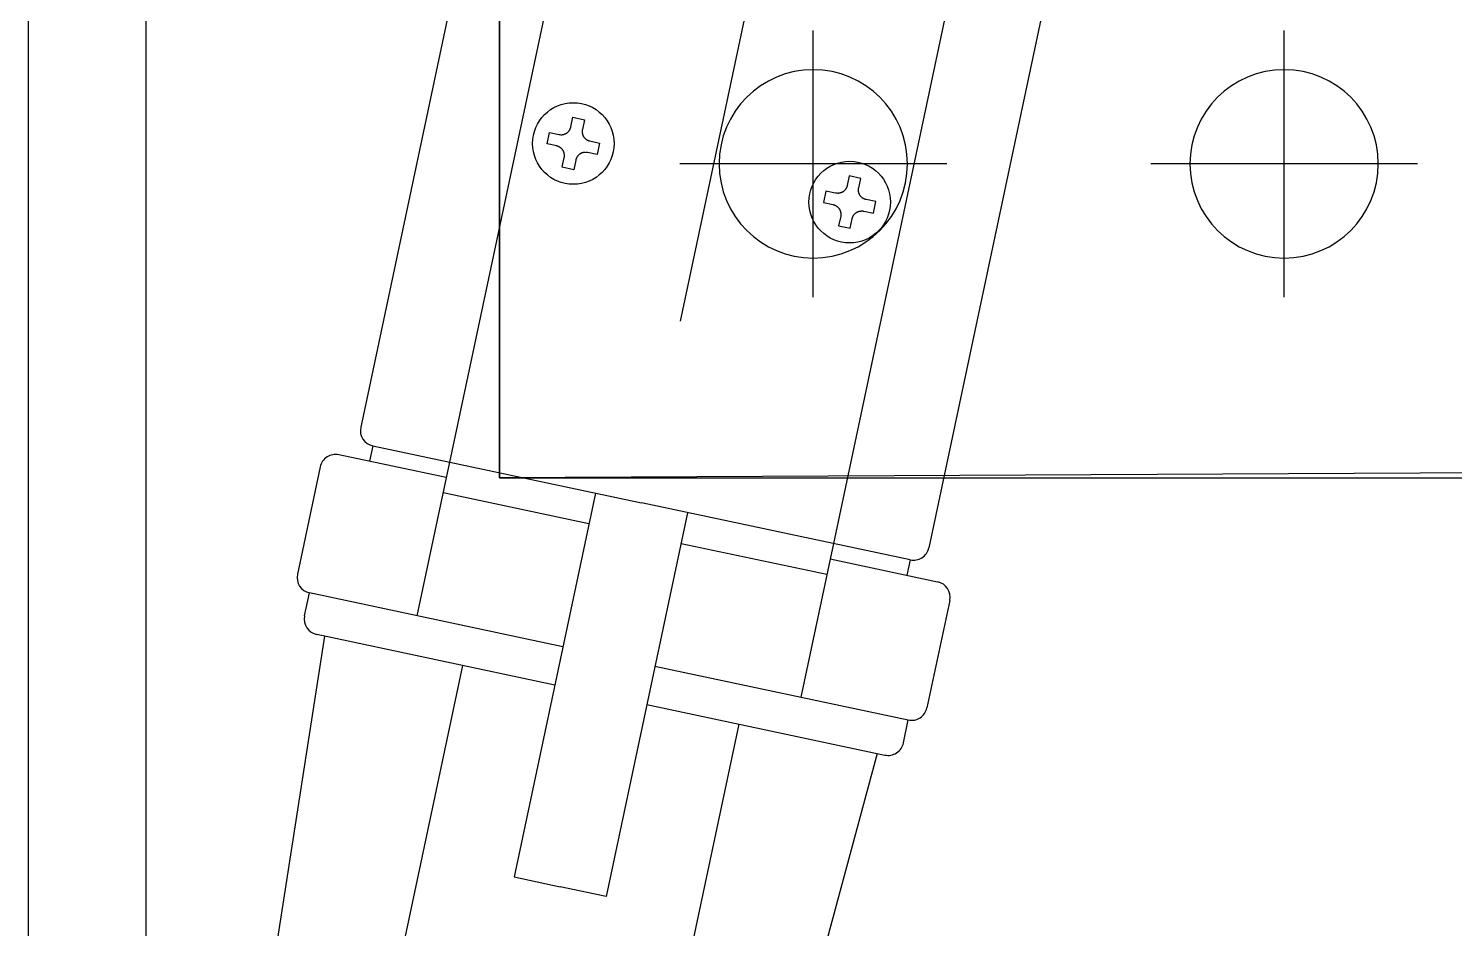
# Model space of a CAD drawing. Extents: x -668440 to 1010955, y -1678500 to 210463.
# Drawn here: x -485371 to -483553, y -1000897 to -999750 of the extents above; entities that cross this region are included whole.
import ezdxf

# ---------------------------------------------------------------- set-up
doc = ezdxf.new("R2010")
doc.units = 0
doc.header["$MEASUREMENT"] = 0
doc.layers.get('0').update_dxf_attribs({"color": 3, "linetype": 'CONTINUOUS'})
for name, color, linetype in [('BOLT', 4, 'CONTINUOUS'), ('C400-N19-6M22_d', 7, 'CONTINUOUS'), ('chole', 7, 'CONTINUOUS'), ('COL_H-300x300x10x15x13', 7, 'CONTINUOUS'), ('cwr_d', 7, 'CONTINUOUS'), ('注記', 3, 'CONTINUOUS')]:
    doc.layers.add(name, color=color, linetype=linetype)

# ---------------------------------------------------------------- blocks, each defined once
blk = doc.blocks.new('tc02')
at = {"layer": '注記', "color": 4}
blk.add_line((-18602.46, 32824.25), (-18602.46, 32699.28), dxfattribs=at)
at = {"layer": '注記', "color": 4, "linetype": 'Continuous'}
for p, q in [((-18639.46, 32787.62), (-18639.46, 32677.62)), ((-18565.46, 32787.62), (-18565.46, 32677.62)), ((-18627.46, 32765.62), (-18627.46, 32675.62)), ((-18577.46, 32765.62), (-18577.46, 32675.62)), ((-18621.22, 32720.49), (-18621.21, 32720.53)), ((-18621.22, 32720.46), (-18621.22, 32720.49)), ((-18621.22, 32720.43), (-18621.22, 32720.46)), ((-18621.21, 32721.87), (-18619.71, 32721.87)), ((-18621.21, 32720.62), (-18621.21, 32721.87)), ((-18621.21, 32720.59), (-18621.21, 32720.62)), ((-18621.21, 32720.56), (-18621.21, 32720.59)), ((-18621.21, 32720.53), (-18621.21, 32720.56)), ((-18619.71, 32721.87), (-18619.71, 32720.62)), ((-18619.71, 32720.62), (-18619.71, 32720.59)), ((-18619.71, 32720.59), (-18619.71, 32720.56)), ((-18619.71, 32720.56), (-18619.71, 32720.52)), ((-18619.71, 32720.52), (-18619.7, 32720.49)), ((-18619.7, 32720.49), (-18619.7, 32720.46)), ((-18619.7, 32720.46), (-18619.7, 32720.43)), ((-18585.21, 32720.53), (-18585.22, 32720.49)), ((-18585.22, 32720.49), (-18585.22, 32720.46)), ((-18585.22, 32720.46), (-18585.22, 32720.43)), ((-18583.71, 32721.87), (-18585.21, 32721.87)), ((-18585.21, 32721.87), (-18585.21, 32720.62)), ((-18585.21, 32720.62), (-18585.21, 32720.59)), ((-18585.21, 32720.59), (-18585.21, 32720.56)), ((-18585.21, 32720.56), (-18585.21, 32720.53)), ((-18583.71, 32720.62), (-18583.71, 32721.87)), ((-18583.71, 32720.59), (-18583.71, 32720.62)), ((-18583.71, 32720.56), (-18583.71, 32720.59)), ((-18583.71, 32720.52), (-18583.71, 32720.56)), ((-18583.7, 32720.49), (-18583.71, 32720.52)), ((-18583.7, 32720.46), (-18583.7, 32720.49)), ((-18583.7, 32720.43), (-18583.7, 32720.46)), ((-18623.71, 32717.87), (-18623.71, 32719.37)), ((-18623.71, 32719.37), (-18622.46, 32719.37)), ((-18622.46, 32719.37), (-18622.43, 32719.37)), ((-18622.43, 32719.37), (-18622.4, 32719.37)), ((-18622.4, 32719.37), (-18622.37, 32719.37)), ((-18622.37, 32719.37), (-18622.34, 32719.37)), ((-18622.34, 32719.37), (-18622.31, 32719.38)), ((-18622.31, 32719.38), (-18622.28, 32719.38)), ((-18622.28, 32719.38), (-18622.25, 32719.39)), ((-18622.25, 32719.39), (-18622.22, 32719.39)), ((-18622.22, 32719.39), (-18622.19, 32719.4)), ((-18622.19, 32719.4), (-18622.16, 32719.4)), ((-18622.16, 32719.4), (-18622.13, 32719.41)), ((-18622.13, 32719.41), (-18622.1, 32719.42)), ((-18622.1, 32719.42), (-18622.07, 32719.43)), ((-18622.07, 32719.43), (-18622.04, 32719.44)), ((-18622.04, 32719.44), (-18622.01, 32719.45)), ((-18622.01, 32719.45), (-18621.98, 32719.46)), ((-18621.98, 32719.46), (-18621.95, 32719.47)), ((-18621.95, 32719.47), (-18621.93, 32719.49)), ((-18621.93, 32719.49), (-18621.9, 32719.5)), ((-18621.9, 32719.5), (-18621.87, 32719.51)), ((-18621.87, 32719.51), (-18621.84, 32719.53)), ((-18621.84, 32719.53), (-18621.82, 32719.54)), ((-18621.82, 32719.54), (-18621.79, 32719.56)), ((-18621.79, 32719.56), (-18621.77, 32719.58)), ((-18621.77, 32719.58), (-18621.74, 32719.59)), ((-18621.74, 32719.59), (-18621.72, 32719.61)), ((-18621.72, 32719.61), (-18621.69, 32719.63)), ((-18621.69, 32719.63), (-18621.67, 32719.65)), ((-18621.67, 32719.65), (-18621.64, 32719.67)), ((-18621.64, 32719.67), (-18621.62, 32719.69)), ((-18621.62, 32719.69), (-18621.6, 32719.71)), ((-18621.6, 32719.71), (-18621.58, 32719.73)), ((-18621.58, 32719.73), (-18621.55, 32719.75)), ((-18621.55, 32719.75), (-18621.53, 32719.78)), ((-18621.53, 32719.78), (-18621.51, 32719.8)), ((-18621.51, 32719.8), (-18621.49, 32719.82)), ((-18621.49, 32719.82), (-18621.47, 32719.85)), ((-18621.47, 32719.85), (-18621.46, 32719.87)), ((-18621.46, 32719.87), (-18621.44, 32719.9)), ((-18621.44, 32719.9), (-18621.42, 32719.92)), ((-18621.42, 32719.92), (-18621.4, 32719.95)), ((-18621.4, 32719.95), (-18621.39, 32719.97)), ((-18621.39, 32719.97), (-18621.37, 32720)), ((-18621.37, 32720), (-18621.36, 32720.03)), ((-18621.36, 32720.03), (-18621.34, 32720.05)), ((-18621.34, 32720.05), (-18621.33, 32720.08)), ((-18621.33, 32720.08), (-18621.32, 32720.11)), ((-18621.32, 32720.11), (-18621.31, 32720.14)), ((-18621.31, 32720.14), (-18621.29, 32720.17)), ((-18621.29, 32720.17), (-18621.28, 32720.2)), ((-18621.28, 32720.2), (-18621.27, 32720.22)), ((-18621.27, 32720.22), (-18621.26, 32720.25)), ((-18621.26, 32720.28), (-18621.25, 32720.31)), ((-18621.26, 32720.25), (-18621.26, 32720.28)), ((-18621.25, 32720.31), (-18621.24, 32720.34)), ((-18621.24, 32720.34), (-18621.23, 32720.37)), ((-18621.23, 32720.4), (-18621.22, 32720.43)), ((-18621.23, 32720.37), (-18621.23, 32720.4)), ((-18619.7, 32720.43), (-18619.69, 32720.4)), ((-18619.69, 32720.4), (-18619.69, 32720.37)), ((-18619.69, 32720.37), (-18619.68, 32720.34)), ((-18619.68, 32720.34), (-18619.67, 32720.31)), ((-18619.67, 32720.31), (-18619.67, 32720.28)), ((-18619.67, 32720.28), (-18619.66, 32720.25)), ((-18619.66, 32720.25), (-18619.65, 32720.22)), ((-18619.65, 32720.22), (-18619.64, 32720.2)), ((-18619.64, 32720.2), (-18619.63, 32720.17)), ((-18619.63, 32720.17), (-18619.62, 32720.14)), ((-18619.62, 32720.14), (-18619.6, 32720.11)), ((-18619.6, 32720.11), (-18619.59, 32720.08)), ((-18619.59, 32720.08), (-18619.58, 32720.05)), ((-18619.58, 32720.05), (-18619.56, 32720.03)), ((-18619.56, 32720.03), (-18619.55, 32720)), ((-18619.55, 32720), (-18619.53, 32719.97)), ((-18619.53, 32719.97), (-18619.52, 32719.95)), ((-18619.52, 32719.95), (-18619.5, 32719.92)), ((-18619.5, 32719.92), (-18619.48, 32719.9)), ((-18619.48, 32719.9), (-18619.46, 32719.87)), ((-18619.46, 32719.87), (-18619.45, 32719.85)), ((-18619.45, 32719.85), (-18619.43, 32719.82)), ((-18619.43, 32719.82), (-18619.41, 32719.8)), ((-18619.41, 32719.8), (-18619.39, 32719.78)), ((-18619.39, 32719.78), (-18619.37, 32719.75)), ((-18619.37, 32719.75), (-18619.34, 32719.73)), ((-18619.34, 32719.73), (-18619.32, 32719.71)), ((-18619.32, 32719.71), (-18619.3, 32719.69)), ((-18619.3, 32719.69), (-18619.28, 32719.67)), ((-18619.28, 32719.67), (-18619.25, 32719.65)), ((-18619.25, 32719.65), (-18619.23, 32719.63)), ((-18619.23, 32719.63), (-18619.21, 32719.61)), ((-18619.21, 32719.61), (-18619.18, 32719.59)), ((-18619.18, 32719.59), (-18619.16, 32719.58)), ((-18619.16, 32719.58), (-18619.13, 32719.56)), ((-18619.13, 32719.56), (-18619.1, 32719.54)), ((-18619.1, 32719.54), (-18619.08, 32719.53)), ((-18619.08, 32719.53), (-18619.05, 32719.51)), ((-18619.05, 32719.51), (-18619.02, 32719.5)), ((-18619.02, 32719.5), (-18618.99, 32719.49)), ((-18618.99, 32719.49), (-18618.97, 32719.47)), ((-18618.97, 32719.47), (-18618.94, 32719.46)), ((-18618.94, 32719.46), (-18618.91, 32719.45)), ((-18618.91, 32719.45), (-18618.88, 32719.44)), ((-18618.88, 32719.44), (-18618.85, 32719.43)), ((-18618.85, 32719.43), (-18618.82, 32719.42)), ((-18618.82, 32719.42), (-18618.79, 32719.41)), ((-18618.79, 32719.41), (-18618.76, 32719.4)), ((-18618.76, 32719.4), (-18618.73, 32719.4)), ((-18618.73, 32719.4), (-18618.7, 32719.39)), ((-18618.7, 32719.39), (-18618.67, 32719.39)), ((-18618.67, 32719.39), (-18618.64, 32719.38)), ((-18618.64, 32719.38), (-18618.61, 32719.38)), ((-18618.61, 32719.38), (-18618.58, 32719.37)), ((-18618.58, 32719.37), (-18618.55, 32719.37)), ((-18618.55, 32719.37), (-18618.52, 32719.37)), ((-18618.52, 32719.37), (-18618.49, 32719.37)), ((-18618.49, 32719.37), (-18618.46, 32719.37)), ((-18618.46, 32719.37), (-18617.21, 32719.37)), ((-18617.21, 32719.37), (-18617.21, 32717.87)), ((-18586.46, 32719.37), (-18587.71, 32719.37)), ((-18587.71, 32719.37), (-18587.71, 32717.87)), ((-18586.43, 32719.37), (-18586.46, 32719.37)), ((-18586.4, 32719.37), (-18586.43, 32719.37)), ((-18586.37, 32719.37), (-18586.4, 32719.37)), ((-18586.34, 32719.37), (-18586.37, 32719.37)), ((-18586.31, 32719.38), (-18586.34, 32719.37)), ((-18586.28, 32719.38), (-18586.31, 32719.38)), ((-18586.25, 32719.39), (-18586.28, 32719.38)), ((-18586.22, 32719.39), (-18586.25, 32719.39)), ((-18586.19, 32719.4), (-18586.22, 32719.39)), ((-18586.16, 32719.4), (-18586.19, 32719.4)), ((-18586.13, 32719.41), (-18586.16, 32719.4)), ((-18586.1, 32719.42), (-18586.13, 32719.41)), ((-18586.07, 32719.43), (-18586.1, 32719.42)), ((-18586.04, 32719.44), (-18586.07, 32719.43)), ((-18586.01, 32719.45), (-18586.04, 32719.44)), ((-18585.98, 32719.46), (-18586.01, 32719.45)), ((-18585.95, 32719.47), (-18585.98, 32719.46)), ((-18585.93, 32719.49), (-18585.95, 32719.47)), ((-18585.9, 32719.5), (-18585.93, 32719.49)), ((-18585.87, 32719.51), (-18585.9, 32719.5)), ((-18585.84, 32719.53), (-18585.87, 32719.51)), ((-18585.82, 32719.54), (-18585.84, 32719.53)), ((-18585.79, 32719.56), (-18585.82, 32719.54)), ((-18585.77, 32719.58), (-18585.79, 32719.56)), ((-18585.74, 32719.59), (-18585.77, 32719.58)), ((-18585.72, 32719.61), (-18585.74, 32719.59)), ((-18585.69, 32719.63), (-18585.72, 32719.61)), ((-18585.67, 32719.65), (-18585.69, 32719.63)), ((-18585.64, 32719.67), (-18585.67, 32719.65)), ((-18585.62, 32719.69), (-18585.64, 32719.67)), ((-18585.6, 32719.71), (-18585.62, 32719.69)), ((-18585.58, 32719.73), (-18585.6, 32719.71)), ((-18585.55, 32719.75), (-18585.58, 32719.73)), ((-18585.53, 32719.78), (-18585.55, 32719.75)), ((-18585.51, 32719.8), (-18585.53, 32719.78)), ((-18585.49, 32719.82), (-18585.51, 32719.8)), ((-18585.47, 32719.85), (-18585.49, 32719.82)), ((-18585.46, 32719.87), (-18585.47, 32719.85)), ((-18585.44, 32719.9), (-18585.46, 32719.87)), ((-18585.42, 32719.92), (-18585.44, 32719.9)), ((-18585.4, 32719.95), (-18585.42, 32719.92)), ((-18585.39, 32719.97), (-18585.4, 32719.95)), ((-18585.37, 32720), (-18585.39, 32719.97)), ((-18585.36, 32720.03), (-18585.37, 32720)), ((-18585.34, 32720.05), (-18585.36, 32720.03)), ((-18585.33, 32720.08), (-18585.34, 32720.05)), ((-18585.32, 32720.11), (-18585.33, 32720.08)), ((-18585.31, 32720.14), (-18585.32, 32720.11)), ((-18585.29, 32720.17), (-18585.31, 32720.14)), ((-18585.28, 32720.2), (-18585.29, 32720.17)), ((-18585.27, 32720.22), (-18585.28, 32720.2)), ((-18585.26, 32720.25), (-18585.27, 32720.22)), ((-18585.25, 32720.31), (-18585.26, 32720.28)), ((-18585.26, 32720.28), (-18585.26, 32720.25)), ((-18585.24, 32720.34), (-18585.25, 32720.31)), ((-18585.23, 32720.37), (-18585.24, 32720.34)), ((-18585.22, 32720.43), (-18585.23, 32720.4)), ((-18585.23, 32720.4), (-18585.23, 32720.37)), ((-18583.69, 32720.4), (-18583.7, 32720.43)), ((-18583.69, 32720.37), (-18583.69, 32720.4)), ((-18583.68, 32720.34), (-18583.69, 32720.37)), ((-18583.67, 32720.31), (-18583.68, 32720.34)), ((-18583.67, 32720.28), (-18583.67, 32720.31)), ((-18583.66, 32720.25), (-18583.67, 32720.28)), ((-18583.65, 32720.22), (-18583.66, 32720.25)), ((-18583.64, 32720.2), (-18583.65, 32720.22)), ((-18583.63, 32720.17), (-18583.64, 32720.2)), ((-18583.62, 32720.14), (-18583.63, 32720.17)), ((-18583.6, 32720.11), (-18583.62, 32720.14)), ((-18583.59, 32720.08), (-18583.6, 32720.11)), ((-18583.58, 32720.05), (-18583.59, 32720.08)), ((-18583.56, 32720.03), (-18583.58, 32720.05)), ((-18583.55, 32720), (-18583.56, 32720.03)), ((-18583.53, 32719.97), (-18583.55, 32720)), ((-18583.52, 32719.95), (-18583.53, 32719.97)), ((-18583.5, 32719.92), (-18583.52, 32719.95)), ((-18583.48, 32719.9), (-18583.5, 32719.92)), ((-18583.46, 32719.87), (-18583.48, 32719.9)), ((-18583.45, 32719.85), (-18583.46, 32719.87)), ((-18583.43, 32719.82), (-18583.45, 32719.85)), ((-18583.41, 32719.8), (-18583.43, 32719.82)), ((-18583.39, 32719.78), (-18583.41, 32719.8)), ((-18583.37, 32719.75), (-18583.39, 32719.78)), ((-18583.34, 32719.73), (-18583.37, 32719.75)), ((-18583.32, 32719.71), (-18583.34, 32719.73)), ((-18583.3, 32719.69), (-18583.32, 32719.71)), ((-18583.28, 32719.67), (-18583.3, 32719.69)), ((-18583.25, 32719.65), (-18583.28, 32719.67)), ((-18583.23, 32719.63), (-18583.25, 32719.65)), ((-18583.21, 32719.61), (-18583.23, 32719.63)), ((-18583.18, 32719.59), (-18583.21, 32719.61)), ((-18583.16, 32719.58), (-18583.18, 32719.59)), ((-18583.13, 32719.56), (-18583.16, 32719.58)), ((-18583.1, 32719.54), (-18583.13, 32719.56)), ((-18583.08, 32719.53), (-18583.1, 32719.54)), ((-18583.05, 32719.51), (-18583.08, 32719.53)), ((-18583.02, 32719.5), (-18583.05, 32719.51)), ((-18582.99, 32719.49), (-18583.02, 32719.5)), ((-18582.97, 32719.47), (-18582.99, 32719.49)), ((-18582.94, 32719.46), (-18582.97, 32719.47)), ((-18582.91, 32719.45), (-18582.94, 32719.46)), ((-18582.88, 32719.44), (-18582.91, 32719.45)), ((-18582.85, 32719.43), (-18582.88, 32719.44)), ((-18582.82, 32719.42), (-18582.85, 32719.43)), ((-18582.79, 32719.41), (-18582.82, 32719.42)), ((-18582.76, 32719.4), (-18582.79, 32719.41)), ((-18582.73, 32719.4), (-18582.76, 32719.4)), ((-18582.7, 32719.39), (-18582.73, 32719.4)), ((-18582.67, 32719.39), (-18582.7, 32719.39)), ((-18582.64, 32719.38), (-18582.67, 32719.39)), ((-18582.61, 32719.38), (-18582.64, 32719.38)), ((-18582.58, 32719.37), (-18582.61, 32719.38)), ((-18582.55, 32719.37), (-18582.58, 32719.37)), ((-18582.52, 32719.37), (-18582.55, 32719.37)), ((-18582.49, 32719.37), (-18582.52, 32719.37)), ((-18582.46, 32719.37), (-18582.49, 32719.37)), ((-18581.21, 32719.37), (-18582.46, 32719.37)), ((-18581.21, 32717.87), (-18581.21, 32719.37)), ((-18622.46, 32717.87), (-18623.71, 32717.87)), ((-18622.43, 32717.87), (-18622.46, 32717.87)), ((-18622.4, 32717.87), (-18622.43, 32717.87)), ((-18622.37, 32717.86), (-18622.4, 32717.87)), ((-18622.34, 32717.86), (-18622.37, 32717.86)), ((-18622.31, 32717.86), (-18622.34, 32717.86)), ((-18622.28, 32717.85), (-18622.31, 32717.86)), ((-18622.25, 32717.85), (-18622.28, 32717.85)), ((-18622.22, 32717.84), (-18622.25, 32717.85)), ((-18622.19, 32717.84), (-18622.22, 32717.84)), ((-18622.16, 32717.83), (-18622.19, 32717.84)), ((-18622.13, 32717.82), (-18622.16, 32717.83)), ((-18622.1, 32717.81), (-18622.13, 32717.82)), ((-18622.07, 32717.8), (-18622.1, 32717.81)), ((-18622.04, 32717.79), (-18622.07, 32717.8)), ((-18622.01, 32717.78), (-18622.04, 32717.79)), ((-18621.98, 32717.77), (-18622.01, 32717.78)), ((-18621.95, 32717.76), (-18621.98, 32717.77)), ((-18621.93, 32717.75), (-18621.95, 32717.76)), ((-18621.9, 32717.73), (-18621.93, 32717.75)), ((-18621.87, 32717.72), (-18621.9, 32717.73)), ((-18621.84, 32717.7), (-18621.87, 32717.72)), ((-18621.82, 32717.69), (-18621.84, 32717.7)), ((-18621.79, 32717.67), (-18621.82, 32717.69)), ((-18621.77, 32717.66), (-18621.79, 32717.67)), ((-18621.74, 32717.64), (-18621.77, 32717.66)), ((-18621.72, 32717.62), (-18621.74, 32717.64)), ((-18621.69, 32717.6), (-18621.72, 32717.62)), ((-18621.67, 32717.58), (-18621.69, 32717.6)), ((-18621.64, 32717.56), (-18621.67, 32717.58)), ((-18621.62, 32717.54), (-18621.64, 32717.56)), ((-18621.6, 32717.52), (-18621.62, 32717.54)), ((-18621.58, 32717.5), (-18621.6, 32717.52)), ((-18621.55, 32717.48), (-18621.58, 32717.5)), ((-18621.53, 32717.46), (-18621.55, 32717.48)), ((-18621.51, 32717.43), (-18621.53, 32717.46)), ((-18621.49, 32717.41), (-18621.51, 32717.43)), ((-18621.47, 32717.39), (-18621.49, 32717.41)), ((-18621.46, 32717.36), (-18621.47, 32717.39)), ((-18621.44, 32717.34), (-18621.46, 32717.36)), ((-18621.42, 32717.31), (-18621.44, 32717.34)), ((-18621.4, 32717.29), (-18621.42, 32717.31)), ((-18621.39, 32717.26), (-18621.4, 32717.29)), ((-18621.37, 32717.23), (-18621.39, 32717.26)), ((-18621.36, 32717.21), (-18621.37, 32717.23)), ((-18621.34, 32717.18), (-18621.36, 32717.21)), ((-18621.33, 32717.15), (-18621.34, 32717.18)), ((-18621.32, 32717.12), (-18621.33, 32717.15)), ((-18621.31, 32717.09), (-18621.32, 32717.12)), ((-18621.29, 32717.07), (-18621.31, 32717.09)), ((-18621.28, 32717.04), (-18621.29, 32717.07)), ((-18621.27, 32717.01), (-18621.28, 32717.04)), ((-18621.26, 32716.98), (-18621.27, 32717.01)), ((-18621.26, 32716.95), (-18621.26, 32716.98)), ((-18621.25, 32716.92), (-18621.26, 32716.95)), ((-18621.24, 32716.89), (-18621.25, 32716.92)), ((-18621.23, 32716.86), (-18621.24, 32716.89)), ((-18621.23, 32716.83), (-18621.23, 32716.86)), ((-18621.22, 32716.8), (-18621.23, 32716.83)), ((-18619.69, 32716.83), (-18619.7, 32716.8)), ((-18619.68, 32716.89), (-18619.69, 32716.86)), ((-18619.69, 32716.86), (-18619.69, 32716.83)), ((-18619.67, 32716.92), (-18619.68, 32716.89)), ((-18619.66, 32716.98), (-18619.67, 32716.95)), ((-18619.67, 32716.95), (-18619.67, 32716.92)), ((-18619.65, 32717.01), (-18619.66, 32716.98)), ((-18619.64, 32717.04), (-18619.65, 32717.01)), ((-18619.63, 32717.07), (-18619.64, 32717.04)), ((-18619.62, 32717.09), (-18619.63, 32717.07)), ((-18619.6, 32717.12), (-18619.62, 32717.09)), ((-18619.59, 32717.15), (-18619.6, 32717.12)), ((-18619.58, 32717.18), (-18619.59, 32717.15)), ((-18619.56, 32717.21), (-18619.58, 32717.18)), ((-18619.55, 32717.23), (-18619.56, 32717.21)), ((-18619.53, 32717.26), (-18619.55, 32717.23)), ((-18619.52, 32717.29), (-18619.53, 32717.26)), ((-18619.5, 32717.31), (-18619.52, 32717.29)), ((-18619.48, 32717.34), (-18619.5, 32717.31)), ((-18619.46, 32717.36), (-18619.48, 32717.34)), ((-18619.45, 32717.39), (-18619.46, 32717.36)), ((-18619.43, 32717.41), (-18619.45, 32717.39)), ((-18619.41, 32717.43), (-18619.43, 32717.41)), ((-18619.39, 32717.46), (-18619.41, 32717.43)), ((-18619.37, 32717.48), (-18619.39, 32717.46)), ((-18619.34, 32717.5), (-18619.37, 32717.48)), ((-18619.32, 32717.52), (-18619.34, 32717.5)), ((-18619.3, 32717.54), (-18619.32, 32717.52)), ((-18619.28, 32717.56), (-18619.3, 32717.54)), ((-18619.25, 32717.58), (-18619.28, 32717.56)), ((-18619.23, 32717.6), (-18619.25, 32717.58)), ((-18619.21, 32717.62), (-18619.23, 32717.6)), ((-18619.18, 32717.64), (-18619.21, 32717.62)), ((-18619.16, 32717.66), (-18619.18, 32717.64)), ((-18619.13, 32717.67), (-18619.16, 32717.66)), ((-18619.1, 32717.69), (-18619.13, 32717.67)), ((-18619.08, 32717.7), (-18619.1, 32717.69)), ((-18619.05, 32717.72), (-18619.08, 32717.7)), ((-18619.02, 32717.73), (-18619.05, 32717.72)), ((-18618.99, 32717.75), (-18619.02, 32717.73)), ((-18618.97, 32717.76), (-18618.99, 32717.75)), ((-18618.94, 32717.77), (-18618.97, 32717.76)), ((-18618.91, 32717.78), (-18618.94, 32717.77)), ((-18618.88, 32717.79), (-18618.91, 32717.78)), ((-18618.85, 32717.8), (-18618.88, 32717.79)), ((-18618.82, 32717.81), (-18618.85, 32717.8)), ((-18618.79, 32717.82), (-18618.82, 32717.81)), ((-18618.76, 32717.83), (-18618.79, 32717.82)), ((-18618.73, 32717.84), (-18618.76, 32717.83)), ((-18618.7, 32717.84), (-18618.73, 32717.84)), ((-18618.67, 32717.85), (-18618.7, 32717.84)), ((-18618.64, 32717.85), (-18618.67, 32717.85)), ((-18618.61, 32717.86), (-18618.64, 32717.85)), ((-18618.58, 32717.86), (-18618.61, 32717.86)), ((-18618.55, 32717.86), (-18618.58, 32717.86)), ((-18618.52, 32717.87), (-18618.55, 32717.86)), ((-18618.49, 32717.87), (-18618.52, 32717.87)), ((-18618.46, 32717.87), (-18618.49, 32717.87)), ((-18617.21, 32717.87), (-18618.46, 32717.87)), ((-18587.71, 32717.87), (-18586.46, 32717.87)), ((-18586.46, 32717.87), (-18586.43, 32717.87)), ((-18586.43, 32717.87), (-18586.4, 32717.87)), ((-18586.4, 32717.87), (-18586.37, 32717.86)), ((-18586.37, 32717.86), (-18586.34, 32717.86)), ((-18586.34, 32717.86), (-18586.31, 32717.86)), ((-18586.31, 32717.86), (-18586.28, 32717.85)), ((-18586.28, 32717.85), (-18586.25, 32717.85)), ((-18586.25, 32717.85), (-18586.22, 32717.84)), ((-18586.22, 32717.84), (-18586.19, 32717.84)), ((-18586.19, 32717.84), (-18586.16, 32717.83)), ((-18586.16, 32717.83), (-18586.13, 32717.82)), ((-18586.13, 32717.82), (-18586.1, 32717.81)), ((-18586.1, 32717.81), (-18586.07, 32717.8)), ((-18586.07, 32717.8), (-18586.04, 32717.79)), ((-18586.04, 32717.79), (-18586.01, 32717.78)), ((-18586.01, 32717.78), (-18585.98, 32717.77)), ((-18585.98, 32717.77), (-18585.95, 32717.76)), ((-18585.95, 32717.76), (-18585.93, 32717.75)), ((-18585.93, 32717.75), (-18585.9, 32717.73)), ((-18585.9, 32717.73), (-18585.87, 32717.72)), ((-18585.87, 32717.72), (-18585.84, 32717.7)), ((-18585.84, 32717.7), (-18585.82, 32717.69)), ((-18585.82, 32717.69), (-18585.79, 32717.67)), ((-18585.79, 32717.67), (-18585.77, 32717.66)), ((-18585.77, 32717.66), (-18585.74, 32717.64)), ((-18585.74, 32717.64), (-18585.72, 32717.62)), ((-18585.72, 32717.62), (-18585.69, 32717.6)), ((-18585.69, 32717.6), (-18585.67, 32717.58)), ((-18585.67, 32717.58), (-18585.64, 32717.56)), ((-18585.64, 32717.56), (-18585.62, 32717.54)), ((-18585.62, 32717.54), (-18585.6, 32717.52)), ((-18585.6, 32717.52), (-18585.58, 32717.5)), ((-18585.58, 32717.5), (-18585.55, 32717.48)), ((-18585.55, 32717.48), (-18585.53, 32717.46)), ((-18585.53, 32717.46), (-18585.51, 32717.43)), ((-18585.51, 32717.43), (-18585.49, 32717.41)), ((-18585.49, 32717.41), (-18585.47, 32717.39)), ((-18585.47, 32717.39), (-18585.46, 32717.36)), ((-18585.46, 32717.36), (-18585.44, 32717.34)), ((-18585.44, 32717.34), (-18585.42, 32717.31)), ((-18585.42, 32717.31), (-18585.4, 32717.29)), ((-18585.4, 32717.29), (-18585.39, 32717.26)), ((-18585.39, 32717.26), (-18585.37, 32717.23)), ((-18585.37, 32717.23), (-18585.36, 32717.21)), ((-18585.36, 32717.21), (-18585.34, 32717.18)), ((-18585.34, 32717.18), (-18585.33, 32717.15)), ((-18585.33, 32717.15), (-18585.32, 32717.12)), ((-18585.32, 32717.12), (-18585.31, 32717.09)), ((-18585.31, 32717.09), (-18585.29, 32717.07)), ((-18585.29, 32717.07), (-18585.28, 32717.04)), ((-18585.28, 32717.04), (-18585.27, 32717.01)), ((-18585.27, 32717.01), (-18585.26, 32716.98)), ((-18585.26, 32716.98), (-18585.26, 32716.95)), ((-18585.26, 32716.95), (-18585.25, 32716.92)), ((-18585.25, 32716.92), (-18585.24, 32716.89)), ((-18585.24, 32716.89), (-18585.23, 32716.86)), ((-18585.23, 32716.86), (-18585.23, 32716.83)), ((-18585.23, 32716.83), (-18585.22, 32716.8)), ((-18583.7, 32716.8), (-18583.69, 32716.83)), ((-18583.69, 32716.86), (-18583.68, 32716.89)), ((-18583.69, 32716.83), (-18583.69, 32716.86)), ((-18583.68, 32716.89), (-18583.67, 32716.92)), ((-18583.67, 32716.95), (-18583.66, 32716.98)), ((-18583.67, 32716.92), (-18583.67, 32716.95)), ((-18583.66, 32716.98), (-18583.65, 32717.01)), ((-18583.65, 32717.01), (-18583.64, 32717.04)), ((-18583.64, 32717.04), (-18583.63, 32717.07)), ((-18583.63, 32717.07), (-18583.62, 32717.09)), ((-18583.62, 32717.09), (-18583.6, 32717.12)), ((-18583.6, 32717.12), (-18583.59, 32717.15)), ((-18583.59, 32717.15), (-18583.58, 32717.18)), ((-18583.58, 32717.18), (-18583.56, 32717.21)), ((-18583.56, 32717.21), (-18583.55, 32717.23)), ((-18583.55, 32717.23), (-18583.53, 32717.26)), ((-18583.53, 32717.26), (-18583.52, 32717.29)), ((-18583.52, 32717.29), (-18583.5, 32717.31)), ((-18583.5, 32717.31), (-18583.48, 32717.34)), ((-18583.48, 32717.34), (-18583.46, 32717.36)), ((-18583.46, 32717.36), (-18583.45, 32717.39)), ((-18583.45, 32717.39), (-18583.43, 32717.41)), ((-18583.43, 32717.41), (-18583.41, 32717.43)), ((-18583.41, 32717.43), (-18583.39, 32717.46)), ((-18583.39, 32717.46), (-18583.37, 32717.48)), ((-18583.37, 32717.48), (-18583.34, 32717.5)), ((-18583.34, 32717.5), (-18583.32, 32717.52)), ((-18583.32, 32717.52), (-18583.3, 32717.54)), ((-18583.3, 32717.54), (-18583.28, 32717.56)), ((-18583.28, 32717.56), (-18583.25, 32717.58)), ((-18583.25, 32717.58), (-18583.23, 32717.6)), ((-18583.23, 32717.6), (-18583.21, 32717.62)), ((-18583.21, 32717.62), (-18583.18, 32717.64)), ((-18583.18, 32717.64), (-18583.16, 32717.66)), ((-18583.16, 32717.66), (-18583.13, 32717.67)), ((-18583.13, 32717.67), (-18583.1, 32717.69)), ((-18583.1, 32717.69), (-18583.08, 32717.7)), ((-18583.08, 32717.7), (-18583.05, 32717.72)), ((-18583.05, 32717.72), (-18583.02, 32717.73)), ((-18583.02, 32717.73), (-18582.99, 32717.75)), ((-18582.99, 32717.75), (-18582.97, 32717.76)), ((-18582.97, 32717.76), (-18582.94, 32717.77)), ((-18582.94, 32717.77), (-18582.91, 32717.78)), ((-18582.91, 32717.78), (-18582.88, 32717.79)), ((-18582.88, 32717.79), (-18582.85, 32717.8)), ((-18582.85, 32717.8), (-18582.82, 32717.81)), ((-18582.82, 32717.81), (-18582.79, 32717.82)), ((-18582.79, 32717.82), (-18582.76, 32717.83)), ((-18582.76, 32717.83), (-18582.73, 32717.84)), ((-18582.73, 32717.84), (-18582.7, 32717.84)), ((-18582.7, 32717.84), (-18582.67, 32717.85)), ((-18582.67, 32717.85), (-18582.64, 32717.85)), ((-18582.64, 32717.85), (-18582.61, 32717.86)), ((-18582.61, 32717.86), (-18582.58, 32717.86)), ((-18582.58, 32717.86), (-18582.55, 32717.86)), ((-18582.55, 32717.86), (-18582.52, 32717.87)), ((-18582.52, 32717.87), (-18582.49, 32717.87)), ((-18582.49, 32717.87), (-18582.46, 32717.87)), ((-18582.46, 32717.87), (-18581.21, 32717.87)), ((-18621.22, 32716.77), (-18621.22, 32716.8)), ((-18621.22, 32716.74), (-18621.22, 32716.77)), ((-18621.21, 32716.71), (-18621.22, 32716.74)), ((-18621.21, 32716.68), (-18621.21, 32716.71)), ((-18621.21, 32716.65), (-18621.21, 32716.68)), ((-18621.21, 32716.62), (-18621.21, 32716.65)), ((-18621.21, 32715.37), (-18621.21, 32716.62)), ((-18619.71, 32715.37), (-18621.21, 32715.37)), ((-18619.7, 32716.74), (-18619.71, 32716.71)), ((-18619.71, 32716.71), (-18619.71, 32716.68)), ((-18619.71, 32716.68), (-18619.71, 32716.65)), ((-18619.71, 32716.65), (-18619.71, 32716.62)), ((-18619.71, 32716.62), (-18619.71, 32715.37)), ((-18619.7, 32716.8), (-18619.7, 32716.77)), ((-18619.7, 32716.77), (-18619.7, 32716.74)), ((-18585.22, 32716.8), (-18585.22, 32716.77)), ((-18585.22, 32716.77), (-18585.22, 32716.74)), ((-18585.22, 32716.74), (-18585.21, 32716.71)), ((-18585.21, 32716.71), (-18585.21, 32716.68)), ((-18585.21, 32716.68), (-18585.21, 32716.65)), ((-18585.21, 32716.65), (-18585.21, 32716.62)), ((-18585.21, 32716.62), (-18585.21, 32715.37)), ((-18585.21, 32715.37), (-18583.71, 32715.37)), ((-18583.71, 32716.71), (-18583.7, 32716.74)), ((-18583.71, 32716.68), (-18583.71, 32716.71)), ((-18583.71, 32716.65), (-18583.71, 32716.68)), ((-18583.71, 32716.62), (-18583.71, 32716.65)), ((-18583.71, 32715.37), (-18583.71, 32716.62)), ((-18583.7, 32716.77), (-18583.7, 32716.8)), ((-18583.7, 32716.74), (-18583.7, 32716.77)), ((-18637.46, 32675.62), (-18602.46, 32675.62)), ((-18637.46, 32675.62), (-18637.46, 32673.62)), ((-18627.46, 32675.62), (-18627.46, 32655.62)), ((-18608.46, 32675.62), (-18608.46, 32625.62)), ((-18567.46, 32675.62), (-18602.46, 32675.62)), ((-18596.46, 32675.62), (-18596.46, 32625.62)), ((-18577.46, 32675.62), (-18577.46, 32655.62)), ((-18567.46, 32675.62), (-18567.46, 32673.62)), ((-18627.46, 32673.62), (-18641.46, 32673.62)), ((-18577.46, 32673.62), (-18563.46, 32673.62)), ((-18643.46, 32671.62), (-18643.46, 32657.62)), ((-18608.46, 32671.62), (-18627.46, 32671.62)), ((-18596.46, 32671.62), (-18577.46, 32671.62)), ((-18561.46, 32671.62), (-18561.46, 32657.62)), ((-18608.46, 32655.62), (-18641.46, 32655.62)), ((-18641.46, 32652.62), (-18641.46, 32655.62)), ((-18596.46, 32655.62), (-18563.46, 32655.62)), ((-18563.46, 32652.62), (-18563.46, 32655.62)), ((-18608.46, 32650.62), (-18639.46, 32650.62)), ((-18638.46, 32650.62), (-18634.46, 32577.62)), ((-18620.46, 32650.62), (-18620.46, 32557.62)), ((-18596.46, 32650.62), (-18565.46, 32650.62)), ((-18584.46, 32650.62), (-18584.46, 32557.62)), ((-18566.46, 32650.62), (-18570.46, 32577.62)), ((-18608.46, 32625.62), (-18602.46, 32625.62)), ((-18596.46, 32625.62), (-18602.46, 32625.62))]:
    blk.add_line(p, q, dxfattribs=at)
for centre in [(-18620.46, 32718.62), (-18584.46, 32718.62)]:
    blk.add_circle(centre, 5.2, dxfattribs=at)
for centre, start, end in [((-18637.46, 32677.62), 180, 270), ((-18567.46, 32677.62), 270, 0), ((-18641.46, 32671.62), 90, 180), ((-18563.46, 32671.62), 0, 90), ((-18641.46, 32657.62), 180, 270), ((-18563.46, 32657.62), 270, 0), ((-18639.46, 32652.62), 180, 270), ((-18565.46, 32652.62), 270, 0)]:
    blk.add_arc(centre, 2, start, end, dxfattribs=at)
blk = doc.blocks.new('剛接合部C1Y')
at = {"layer": 'BOLT'}
for p, q in [((-215506.92413, -404634, 40), (-215506.92413, -404600, 40)), ((-215446.92413, -404634, 40), (-215446.92413, -404600, 40)), ((-215489.92413, -404617, 40), (-215523.92413, -404617, 40)), ((-215429.92413, -404617, 40), (-215463.92413, -404617, 40))]:
    blk.add_line(p, q, dxfattribs=at)
at = {"layer": 'C400-N19-6M22_d'}
for p, q in [((-215546.92413, -404657, 40), (-215546.92413, -404517, 40)), ((-215346.92413, -404656, 40), (-215546.92413, -404657, 40))]:
    blk.add_line(p, q, dxfattribs=at)
at = {"layer": 'C400-N19-6M22_d', "extrusion": (6.12323e-17, 0, -1)}
for centre in [(215506.92413, -404617, -40), (215446.92413, -404617, -40)]:
    blk.add_circle(centre, 12, dxfattribs=at)
at = {"layer": 'chole', "extrusion": (6.12323e-17, 0, -1)}
for centre in [(215506.92413, -404617, -40), (215446.92413, -404617, -40)]:
    blk.add_circle(centre, 12, dxfattribs=at)
at = {"layer": 'COL_H-300x300x10x15x13'}
for p, q in [((-215606.92413, -405130, 40), (-215606.92413, -403932, 40)), ((-215591.92413, -405130, 40), (-215591.92413, -403932, 40))]:
    blk.add_line(p, q, dxfattribs=at)
at = {"layer": 'cwr_d'}
for p, q in [((-215546.92413, -404517, 40), (-215546.92413, -404657, 40)), ((-215546.92413, -404657, 40), (-215346.92413, -404657, 40))]:
    blk.add_line(p, q, dxfattribs=at)
at = {"layer": 'cwr_d', "extrusion": (6.12323e-17, 0, -1)}
for centre in [(215506.92413, -404617, -40), (215446.92413, -404617, -40)]:
    blk.add_circle(centre, 12, dxfattribs=at)
at = {"rotation": 348.0238675557966}
blk.add_blockref('tc02', (-204111.58222, -440484.6958, 540), dxfattribs=at)

msp = doc.modelspace()

# ---------------------------------------------------------------- block references
at = {"xscale": 10, "yscale": 10, "zscale": 10}
msp.add_blockref('剛接合部C1Y', (1670698.6842, 3046247.35843, 5600), dxfattribs=at)

doc.saveas('drawing.dxf')
